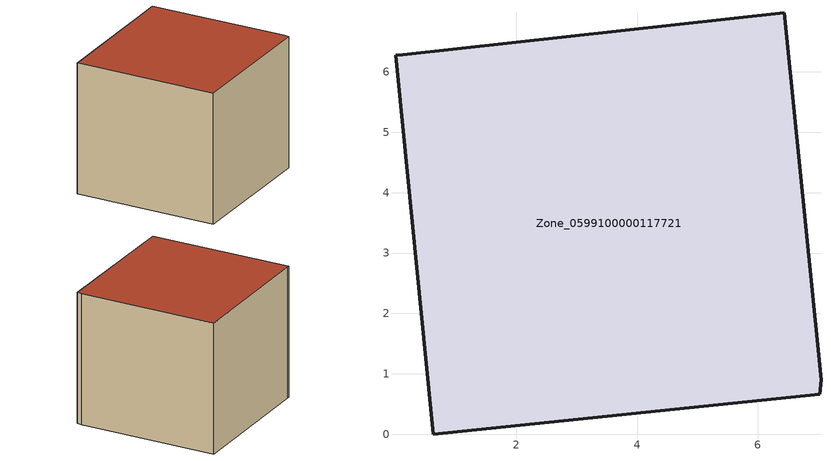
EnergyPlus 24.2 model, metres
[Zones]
Zone_0599100000117721
 floor ground (C_G): 0.12,6.29 6.44,6.98 7.05,0.9 7.02,0.66 0.63,0 0,6.28 z0
 wall outside (C_F): 7.05,0.9 6.44,6.98 0.12,6.29 0,6.28 0.63,0 7.02,0.66 7.05,0.9 z0:5.83
 roof outside (C_R): 6.44,6.98 0.12,6.29 0,6.28 0.63,0 7.02,0.66 7.05,0.9 z5.83
[BUILDING]
Pand.0599100000117721: North Axis=0; Terrain=City; Loads Convergence Tolerance Value=0.04; Temperature Convergence Tolerance Value=0.4; Solar Distribution=FullExterior; Maximum Number of Warmup Days=25; Minimum Number of Warmup Days=1
[Site:Location]
Rotterdam.The.Hague.AP_ZH_NLD Design_Conditions: Latitude=51.96; Longitude=4.45; Time Zone=1; Elevation=-4.5
[SITE:GROUNDTEMPERATURE:BUILDINGSURFACE]
18, 18, 18, 18, 18, 18, 18, 18, 18, 18, 18, 18
[MATERIAL] Thermal Absorptance=0.9; Solar Absorptance=0.7; Visible Absorptance=0.7
Name | Roughness | Thickness | Conductivity | Density | Specific Heat
G.TC.1946-1964 | MediumSmooth | 0.15 | 1 | 540 | 1210
F.TC.1946-1964 | Rough | 0.3 | 0.857143 | 1920 | 840
R.TC.1946-1964 | MediumRough | 0.2 | 0.235294 | 1500 | 1000
[CONSTRUCTION]
C_G: G.TC.1946-1964
C_F: F.TC.1946-1964
C_R: R.TC.1946-1964
[ZONE]
Zone_0599100000117721: Type=1; Multiplier=1; Ceiling Height=Autocalculate; Volume=Autocalculate; Floor Area=autocalculate; Part of Total Floor Area=Yes
[ZONEINFILTRATION:DESIGNFLOWRATE]
Infil_Zone_0599100000117721: Zone or ZoneList or Space or SpaceList=Zone_0599100000117721; Schedule=AlwaysOn; Design Flow Rate Calculation Method=Flow/Area; Flow Rate per Floor Area=0.003; Constant Term Coefficient=1; Temperature Term Coefficient=0; Velocity Term Coefficient=0; Velocity Squared Term Coefficient=0
[HVACTEMPLATE:ZONE:IDEALLOADSAIRSYSTEM]
Zone_0599100000117721: Maximum Heating Supply Air Temperature=50; Minimum Cooling Supply Air Temperature=13; Maximum Heating Supply Air Humidity Ratio=0.0156; Minimum Cooling Supply Air Humidity Ratio=0.0077; Heating Limit=NoLimit; Cooling Limit=NoLimit; Dehumidification Control Type=ConstantSensibleHeatRatio; Cooling Sensible Heat Ratio=0.7; Dehumidification Setpoint=60; Humidification Control Type=None; Humidification Setpoint=30; Outdoor Air Method=None; Outdoor Air Flow Rate per Person=0.00944; Outdoor Air Flow Rate per Zone Floor Area=0; Outdoor Air Flow Rate per Zone=0; Demand Controlled Ventilation Type=None; Outdoor Air Economizer Type=NoEconomizer; Heat Recovery Type=None; Sensible Heat Recovery Effectiveness=0.7; Latent Heat Recovery Effectiveness=0.65
[ZONECONTROL:THERMOSTAT]
ThermostatControl_Zone_0599100000117721: Zone or ZoneList=Zone_0599100000117721; Control Type Schedule=DualSetpointControlType; Control 1=Thermostat_Zone_0599100000117721; Temperature Difference Between Cutout And Setpoint=0
[THERMOSTATSETPOINT:DUALSETPOINT]
Thermostat_Zone_0599100000117721: Heating Setpoint Temperature Schedule=HeatingSetpoint_Zone_0599100000117721; Cooling Setpoint Temperature Schedule=CoolingSetpoint_Zone_0599100000117721
[SCHEDULE:COMPACT]
HeatingSetpoint_Zone_0599100000117721: Through: 12/31, For: AllDays, Until: 24:00, 21
CoolingSetpoint_Zone_0599100000117721: Through: 12/31, For: AllDays, Until: 24:00, 24
DualSetpointControlType: Through: 12/31, For: AllDays, Until: 24:00, 4
AlwaysOn: Through: 12/31, For: AllDays, Until: 24:00, 1
